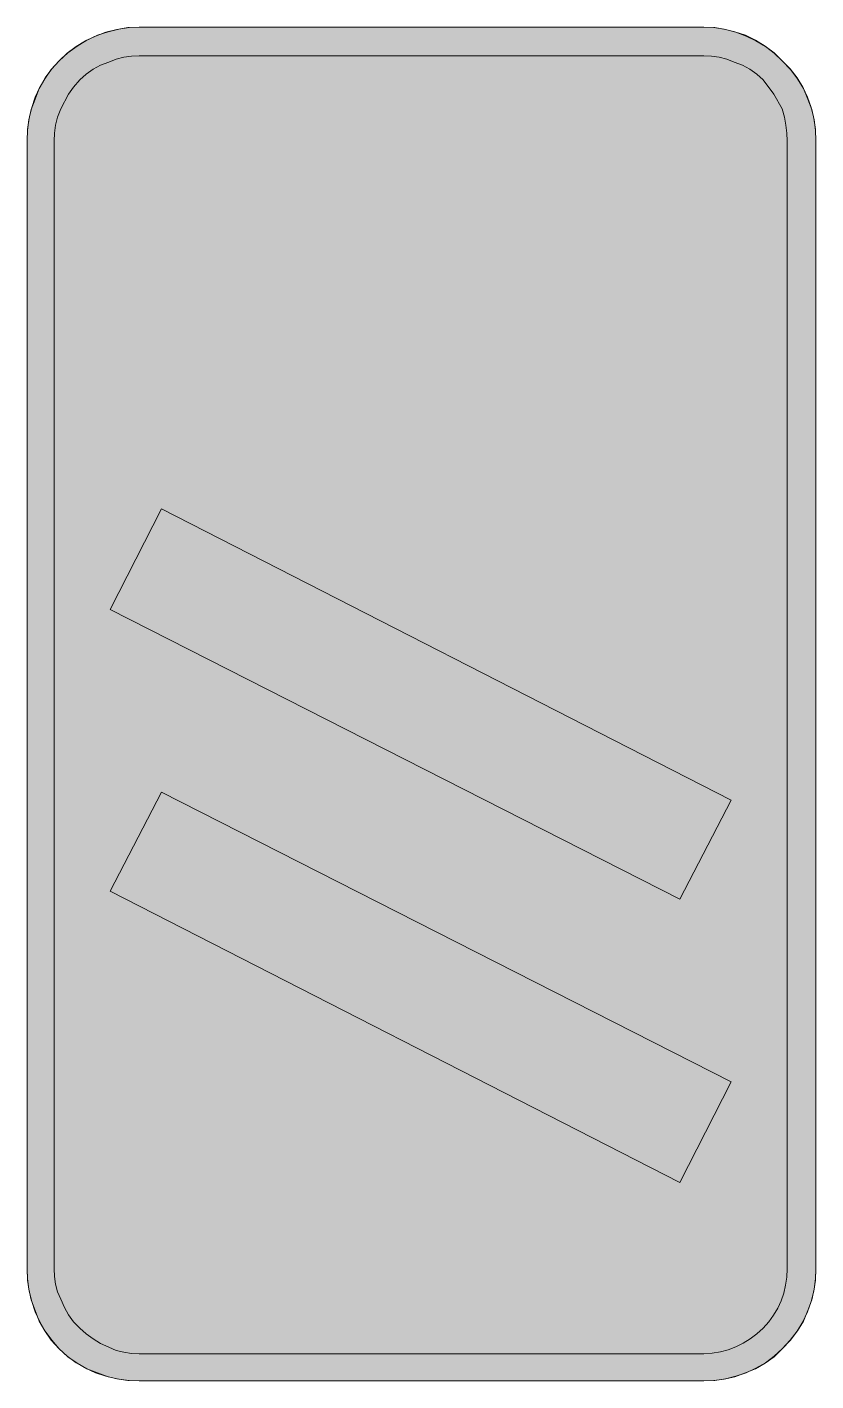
# Model space of a CAD drawing. Header units: metres. Extents: x 210 to 358, y 10 to 264.
import ezdxf

# ---------------------------------------------------------------- set-up
doc = ezdxf.new("R2010")
doc.units = ezdxf.units.M
for name, color, linetype, true_color in [('FILL_BLUE_0000FF', 7, 'Continuous', 0x0000ff), ('FILL_WHITE_FFFFFF', 7, 'Continuous', 0xffffff), ('STROKE_BLUE_0000FF', 7, 'Continuous', 0x0000ff)]:
    doc.layers.add(name, color=color, linetype=linetype, true_color=true_color)

msp = doc.modelspace()

# ---------------------------------------------------------------- hatches: boundary and pattern name
at = {"layer": 'FILL_BLUE_0000FF', "true_color": 0x0000ff}
h = msp.add_hatch(color=7, dxfattribs=at)
h.dxf.hatch_style = 1
h.paths.add_polyline_path([(231.15, 15.06), (229.75, 15.12), (228.3, 15.32), (226.85, 15.69), (225.45, 16.26), (223.93, 16.99), (222.53, 17.83), (221.23, 18.79), (220.05, 19.86), (218.85, 21.04), (217.91, 22.33), (217.14, 23.74), (216.45, 25.26), (215.88, 26.66), (215.51, 28.11), (215.31, 29.56), (215.25, 30.96), (215.25, 242.46), (215.31, 243.86), (215.51, 245.35), (215.88, 246.89), (216.45, 248.46), (217.91, 251.16), (218.85, 252.51), (220.05, 253.86), (221.23, 254.92), (222.53, 255.85), (223.93, 256.6), (225.45, 257.16), (226.85, 257.73), (228.3, 258.1), (229.75, 258.3), (231.15, 258.36), (337.05, 258.36), (338.45, 258.3), (339.9, 258.1), (341.35, 257.73), (342.75, 257.16), (344.27, 256.6), (345.68, 255.85), (346.97, 254.92), (348.15, 253.86), (350.18, 251.16), (351.75, 248.46), (352.14, 246.89), (352.43, 245.35), (352.59, 243.86), (352.65, 242.46), (352.65, 30.96), (352.58, 29.4), (352.37, 27.88), (352.02, 26.39), (351.53, 24.96), (350.89, 23.58), (350.12, 22.27), (349.2, 21.03), (348.15, 19.86), (346.98, 18.79), (345.74, 17.84), (344.43, 17.02), (343.05, 16.33), (341.62, 15.79), (340.13, 15.39), (338.61, 15.14), (337.05, 15.06), (231.15, 15.06)])
at = {"layer": 'FILL_WHITE_FFFFFF', "true_color": 0xffffff}
h = msp.add_hatch(color=7, dxfattribs=at)
h.dxf.hatch_style = 1
h.paths.add_polyline_path([(231.15, 9.96), (229.3, 10.03), (227.36, 10.26), (225.37, 10.72), (223.35, 11.46), (221.38, 12.25), (219.53, 13.26), (217.78, 14.5), (216.15, 15.96), (214.69, 17.59), (213.45, 19.33), (212.44, 21.19), (211.65, 23.16), (210.91, 25.18), (210.45, 27.17), (210.22, 29.11), (210.15, 30.96), (210.15, 242.46), (210.22, 244.44), (210.45, 246.36), (210.91, 248.28), (211.65, 250.26), (212.44, 252.23), (213.45, 254.08), (214.69, 255.83), (216.15, 257.46), (217.78, 258.93), (219.53, 260.2), (221.38, 261.3), (223.35, 262.26), (225.37, 262.87), (227.36, 263.35), (229.3, 263.65), (231.15, 263.76), (337.05, 263.76), (338.9, 263.65), (340.84, 263.35), (342.83, 262.87), (344.85, 262.26), (346.69, 261.3), (348.53, 260.2), (350.25, 258.93), (351.75, 257.46), (353.26, 255.83), (354.6, 254.08), (355.72, 252.23), (356.55, 250.26), (357.29, 248.28), (357.75, 246.36), (357.98, 244.44), (358.05, 242.46), (358.05, 30.96), (357.98, 29.11), (357.75, 27.17), (357.29, 25.18), (356.55, 23.16), (355.72, 21.19), (354.6, 19.33), (353.26, 17.59), (351.75, 15.96), (350.25, 14.5), (348.53, 13.26), (346.69, 12.25), (344.85, 11.46), (342.83, 10.72), (340.84, 10.26), (338.9, 10.03), (337.05, 9.96), (231.15, 9.96)])
h = msp.add_hatch(color=7, dxfattribs=at)
h.dxf.hatch_style = 1
h.paths.add_polyline_path([(342.15, 118.86), (332.55, 100.26), (225.75, 154.56), (235.35, 173.46), (342.15, 118.86)])
h = msp.add_hatch(color=7, dxfattribs=at)
h.dxf.hatch_style = 1
h.paths.add_polyline_path([(342.15, 66.06), (332.55, 47.16), (225.75, 101.76), (235.35, 120.36), (342.15, 66.06)])

# ---------------------------------------------------------------- linework, layer by layer
at = {"layer": 'FILL_BLUE_0000FF', "lineweight": 0, "true_color": 0x0000ff}
msp.add_lwpolyline([(231.15, 15.06), (229.75, 15.12), (228.3, 15.32), (226.85, 15.69), (225.45, 16.26), (223.93, 16.99), (222.53, 17.83), (221.23, 18.79), (220.05, 19.86), (218.85, 21.04), (217.91, 22.33), (217.14, 23.74), (216.45, 25.26), (215.88, 26.66), (215.51, 28.11), (215.31, 29.56), (215.25, 30.96), (215.25, 242.46), (215.31, 243.86), (215.51, 245.35), (215.88, 246.89), (216.45, 248.46), (217.91, 251.16), (218.85, 252.51), (220.05, 253.86), (221.23, 254.92), (222.53, 255.85), (223.93, 256.6), (225.45, 257.16), (226.85, 257.73), (228.3, 258.1), (229.75, 258.3), (231.15, 258.36), (337.05, 258.36), (338.45, 258.3), (339.9, 258.1), (341.35, 257.73), (342.75, 257.16), (344.27, 256.6), (345.68, 255.85), (346.97, 254.92), (348.15, 253.86), (350.18, 251.16), (351.75, 248.46), (352.14, 246.89), (352.43, 245.35), (352.59, 243.86), (352.65, 242.46), (352.65, 30.96), (352.58, 29.4), (352.37, 27.88), (352.02, 26.39), (351.53, 24.96), (350.89, 23.58), (350.12, 22.27), (349.2, 21.03), (348.15, 19.86), (346.98, 18.79), (345.74, 17.84), (344.43, 17.02), (343.05, 16.33), (341.62, 15.79), (340.13, 15.39), (338.61, 15.14), (337.05, 15.06)], close=True, dxfattribs=at)
at = {"layer": 'FILL_WHITE_FFFFFF', "lineweight": 0, "true_color": 0xffffff}
msp.add_lwpolyline([(231.15, 9.96), (229.3, 10.03), (227.36, 10.26), (225.37, 10.72), (223.35, 11.46), (221.38, 12.25), (219.53, 13.26), (217.78, 14.5), (216.15, 15.96), (214.69, 17.59), (213.45, 19.33), (212.44, 21.19), (211.65, 23.16), (210.91, 25.18), (210.45, 27.17), (210.22, 29.11), (210.15, 30.96), (210.15, 242.46), (210.22, 244.44), (210.45, 246.36), (210.91, 248.28), (211.65, 250.26), (212.44, 252.23), (213.45, 254.08), (214.69, 255.83), (216.15, 257.46), (217.78, 258.93), (219.53, 260.2), (221.38, 261.3), (223.35, 262.26), (225.37, 262.87), (227.36, 263.35), (229.3, 263.65), (231.15, 263.76), (337.05, 263.76), (338.9, 263.65), (340.84, 263.35), (342.83, 262.87), (344.85, 262.26), (346.69, 261.3), (348.53, 260.2), (350.25, 258.93), (351.75, 257.46), (353.26, 255.83), (354.6, 254.08), (355.72, 252.23), (356.55, 250.26), (357.29, 248.28), (357.75, 246.36), (357.98, 244.44), (358.05, 242.46), (358.05, 30.96), (357.98, 29.11), (357.75, 27.17), (357.29, 25.18), (356.55, 23.16), (355.72, 21.19), (354.6, 19.33), (353.26, 17.59), (351.75, 15.96), (350.25, 14.5), (348.53, 13.26), (346.69, 12.25), (344.85, 11.46), (342.83, 10.72), (340.84, 10.26), (338.9, 10.03), (337.05, 9.96)], close=True, dxfattribs=at)
at = {"layer": 'FILL_WHITE_FFFFFF', "lineweight": 0, "true_color": 0x0000ff}
for points in [[(342.15, 118.86), (332.55, 100.26), (225.75, 154.56), (235.35, 173.46)], [(342.15, 66.06), (332.55, 47.16), (225.75, 101.76), (235.35, 120.36)]]:
    msp.add_lwpolyline(points, close=True, dxfattribs=at)
at = {"layer": 'STROKE_BLUE_0000FF', "lineweight": 0, "true_color": 0x0000ff}
msp.add_lwpolyline([(358.05, 30.96), (358.05, 242.46), (357.95, 244.58), (357.66, 246.66), (357.16, 248.68), (356.48, 250.63), (355.59, 252.5), (354.51, 254.27), (353.23, 255.93), (351.75, 257.46), (350.22, 258.85), (348.57, 260.09), (346.81, 261.17), (344.96, 262.07), (343.05, 262.79), (341.08, 263.32), (339.07, 263.65), (337.05, 263.76), (231.15, 263.76), (229.03, 263.65), (226.95, 263.32), (224.93, 262.79), (222.98, 262.07), (221.11, 261.17), (219.34, 260.09), (217.68, 258.85), (216.15, 257.46), (214.77, 255.93), (213.57, 254.27), (212.54, 252.5), (211.69, 250.63), (211.02, 248.68), (210.54, 246.66), (210.25, 244.58), (210.15, 242.46), (210.15, 30.96), (210.25, 28.85), (210.54, 26.8), (211.02, 24.82), (211.69, 22.9), (212.54, 21.05), (213.57, 19.27), (214.77, 17.58), (216.15, 15.96), (217.68, 14.58), (219.34, 13.38), (221.11, 12.35), (222.98, 11.5), (224.93, 10.83), (226.95, 10.35), (229.03, 10.06), (231.15, 9.96), (337.05, 9.96), (339.07, 10.06), (341.08, 10.35), (343.05, 10.83), (344.96, 11.5), (346.81, 12.35), (348.57, 13.38), (350.22, 14.58), (351.75, 15.96), (353.23, 17.58), (354.51, 19.27), (355.59, 21.05), (356.48, 22.9), (357.16, 24.82), (357.66, 26.8), (357.95, 28.85), (358.05, 30.96)], dxfattribs=at)

doc.saveas('drawing.dxf')
